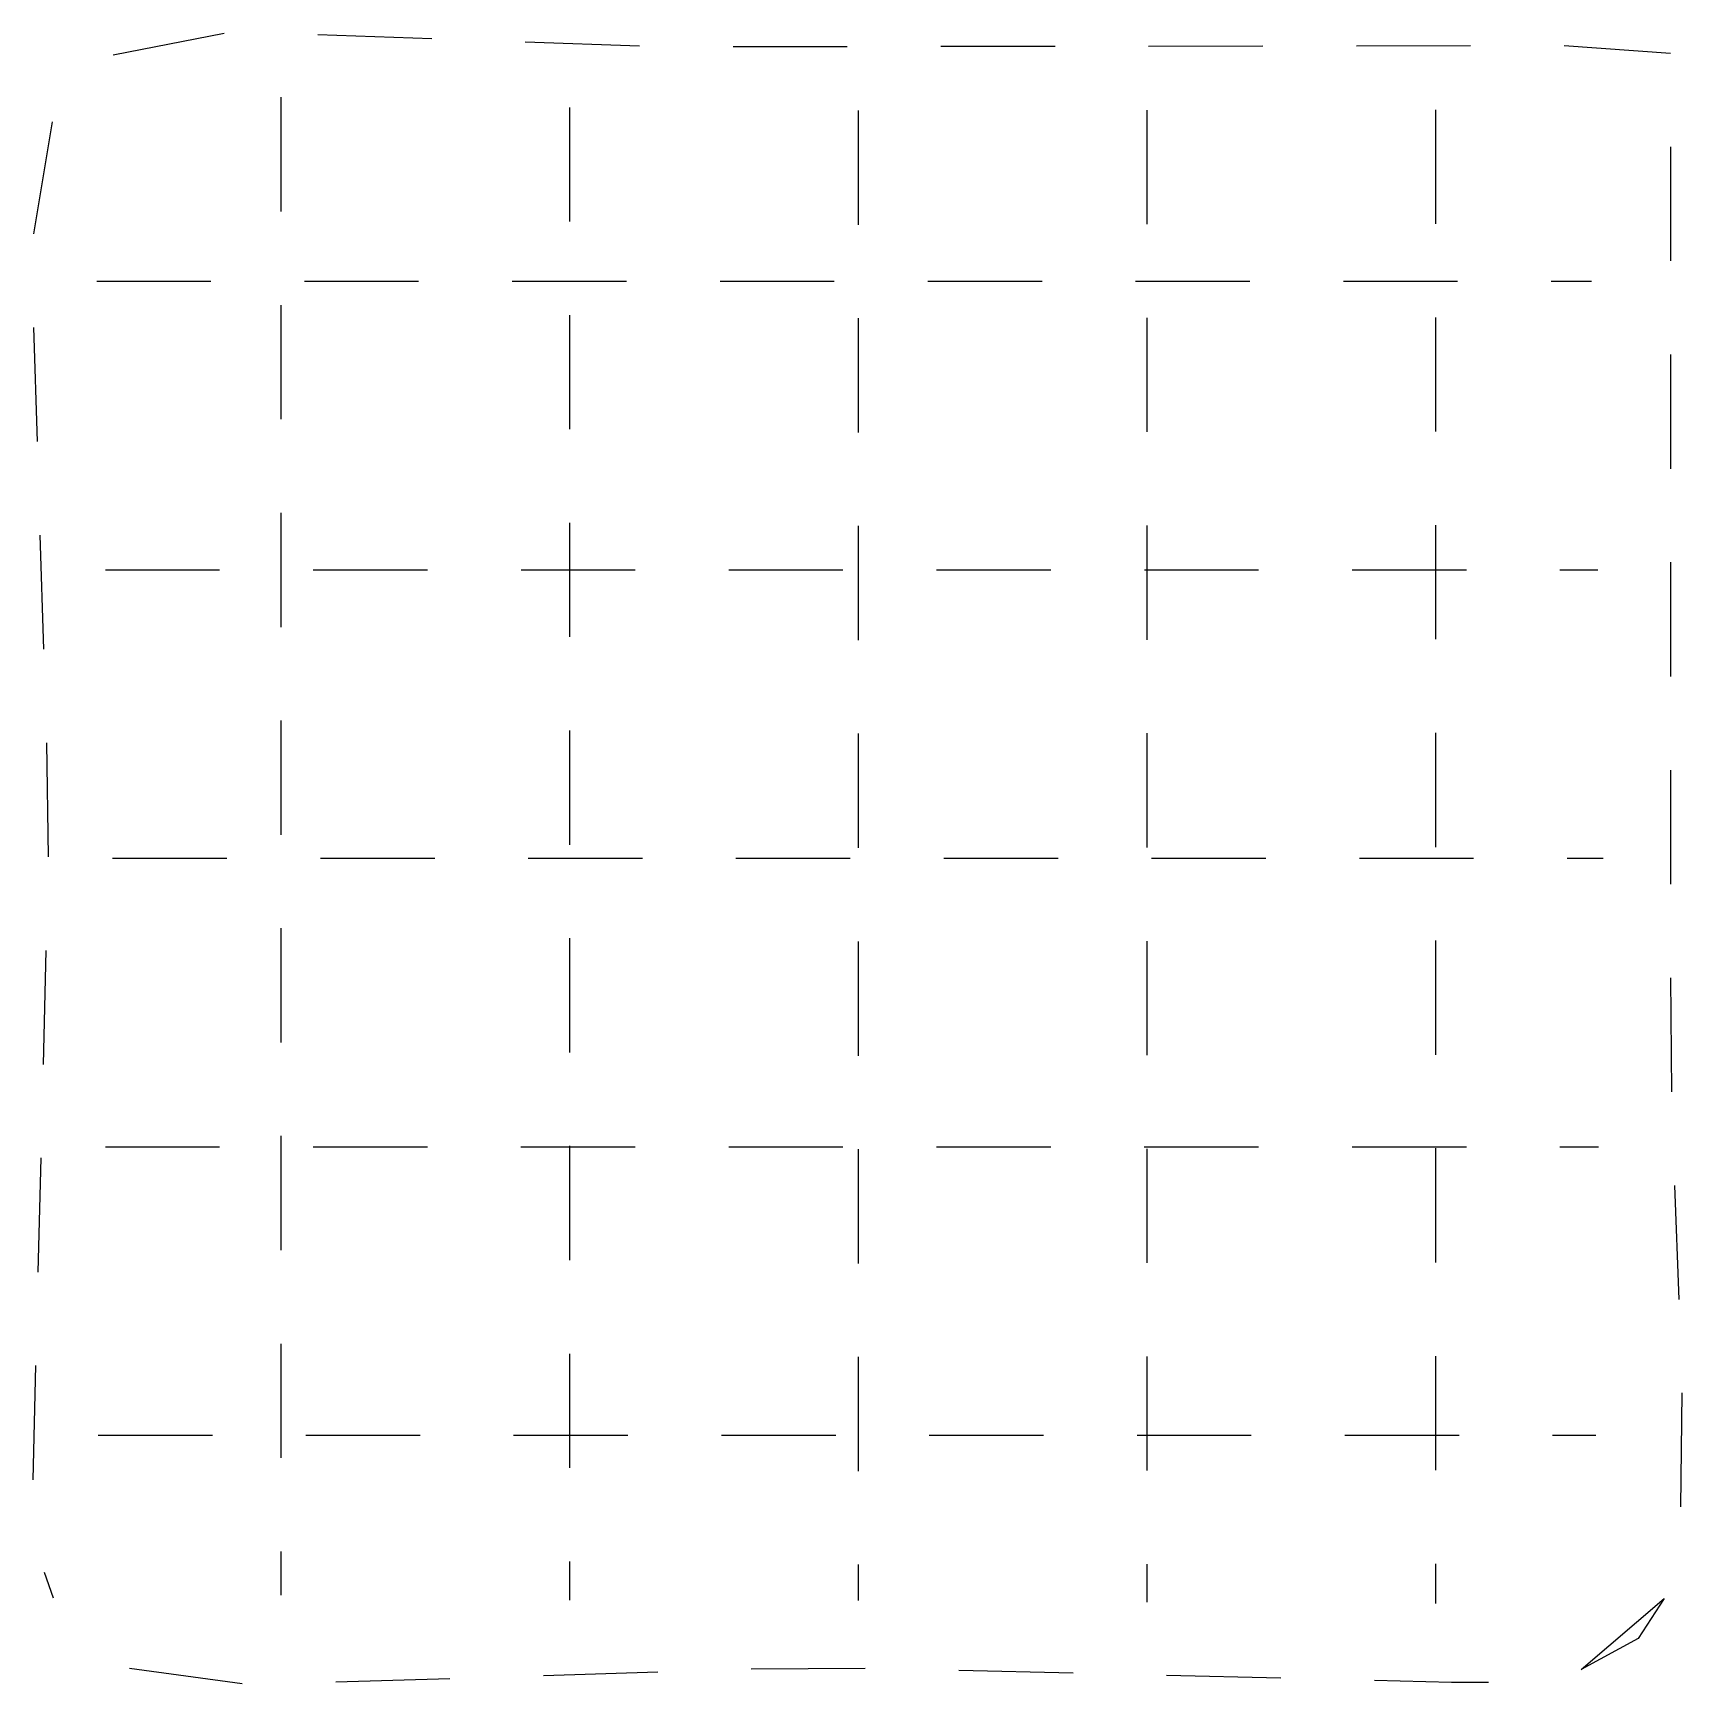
# Model space of a CAD drawing. Extents: x 0.4 to 14.7, y 0.4 to 14.7.
import ezdxf

# ---------------------------------------------------------------- set-up
doc = ezdxf.new("R2010")
doc.units = 0

msp = doc.modelspace()

# ---------------------------------------------------------------- linework, layer by layer
for p, q in [((1.135212, 14.554932), (2.097866, 14.743793)), ((2.908654, 14.730578), (3.896693, 14.696225)), ((4.706582, 14.668066), (5.695397, 14.633686)), ((6.506305, 14.625919), (7.495461, 14.627347)), ((8.306001, 14.628518), (9.295556, 14.629948)), ((10.106208, 14.631119), (11.095652, 14.632548)), ((11.906304, 14.633719), (12.895748, 14.635148)), ((13.706399, 14.636319), (14.62622, 14.568025)), ((2.592849, 13.6025), (2.592849, 14.1865)), ((5.092849, 13.6945), (5.092849, 14.0995)), ((7.592849, 13.66723), (7.592849, 14.0725)), ((10.092849, 13.4915), (10.092849, 14.0755)), ((12.592849, 13.6745), (12.592849, 14.0795)), ((0.447799, 13.003115), (0.609547, 13.973434)), ((14.626211, 13.757428), (14.6262, 12.76847)), ((2.592849, 13.19723), (2.592849, 13.6025)), ((5.092849, 13.1105), (5.092849, 13.6945)), ((7.592849, 13.0825), (7.592849, 13.66723)), ((12.592849, 13.0905), (12.592849, 13.6745)), ((10.092849, 13.0865), (10.092849, 13.4915)), ((2.592849, 13.1965), (2.592849, 13.19723)), ((0.9935, 12.592238), (1.3985, 12.592238)), ((0.9935, 12.592238), (1.3985, 12.592238)), ((1.3985, 12.592238), (1.9825, 12.592238)), ((2.7935, 12.592238), (3.3775, 12.592238)), ((3.3775, 12.592238), (3.7825, 12.592238)), ((4.5935, 12.592238), (5.1775, 12.592238)), ((5.1775, 12.592238), (5.5825, 12.592238)), ((6.393401, 12.592238), (6.799241, 12.592238)), ((6.799241, 12.592238), (7.3825, 12.592238)), ((8.1935, 12.592238), (8.5985, 12.592238)), ((8.5985, 12.592238), (9.1825, 12.592238)), ((9.9935, 12.592238), (10.3985, 12.592238)), ((10.3985, 12.592238), (10.9825, 12.592238)), ((11.793415, 12.592238), (12.292226, 12.592238)), ((12.292226, 12.592238), (12.7825, 12.592238)), ((13.59337, 12.592238), (13.94126, 12.592238)), ((2.592849, 11.804922), (2.592849, 12.3865)), ((0.480185, 11.203922), (0.44991, 12.192681)), ((5.092849, 11.666663), (5.092849, 12.2995)), ((7.592849, 11.86723), (7.592849, 12.2725)), ((10.092849, 11.8705), (10.092849, 12.2755)), ((12.592849, 11.8745), (12.592849, 12.2795)), ((12.592849, 11.2905), (12.592849, 11.8745)), ((14.626191, 11.957159), (14.62618, 10.968241)), ((2.592849, 11.396936), (2.592849, 11.804922)), ((7.592849, 11.2825), (7.592849, 11.86723)), ((10.092849, 11.2865), (10.092849, 11.8705)), ((5.092849, 11.310206), (5.092849, 11.666663)), ((2.592849, 11.396426), (2.592849, 11.396936)), ((2.592849, 10.0025), (2.592849, 10.5865)), ((5.092849, 10.0945), (5.092849, 10.4995)), ((7.592849, 9.88777), (7.592849, 10.4725)), ((10.092849, 9.8915), (10.092849, 10.4755)), ((12.592849, 9.8955), (12.592849, 10.4795)), ((0.535285, 9.404445), (0.505002, 10.393427)), ((14.626171, 10.15756), (14.62616, 9.168733)), ((1.069325, 10.092238), (1.168026, 10.092238)), ((1.069325, 10.092238), (1.168026, 10.092238)), ((1.168026, 10.092238), (2.0585, 10.092238)), ((2.869371, 10.092238), (3.063002, 10.092238)), ((3.063002, 10.092238), (3.48328, 10.092238)), ((3.48328, 10.092238), (3.8585, 10.092238)), ((4.6695, 10.092238), (5.0745, 10.092238)), ((5.0745, 10.092238), (5.6585, 10.092238)), ((5.092849, 9.5105), (5.092849, 10.0945)), ((6.469288, 10.092238), (6.892325, 10.092238)), ((6.892325, 10.092238), (7.4585, 10.092238)), ((8.269332, 10.092238), (8.269539, 10.092238)), ((8.269539, 10.092238), (8.66724, 10.092238)), ((8.66724, 10.092238), (9.2585, 10.092238)), ((10.0695, 10.092238), (10.6535, 10.092238)), ((10.6535, 10.092238), (11.0585, 10.092238)), ((11.8695, 10.092238), (12.2745, 10.092238)), ((12.2745, 10.092238), (12.8585, 10.092238)), ((13.669288, 10.092238), (13.99674, 10.092238)), ((2.592849, 9.59723), (2.592849, 10.0025)), ((7.592849, 9.4825), (7.592849, 9.88777)), ((10.092849, 9.4865), (10.092849, 9.8915)), ((12.592849, 9.4905), (12.592849, 9.8955)), ((2.592849, 9.5965), (2.592849, 9.59723)), ((2.592849, 8.060883), (2.592849, 8.7865)), ((0.57688, 7.605256), (0.560097, 8.59411)), ((5.092849, 7.875206), (5.092849, 8.699486)), ((7.592849, 8.26723), (7.592849, 8.6725)), ((10.092849, 8.185226), (10.092849, 8.6755)), ((12.592849, 7.869499), (12.592849, 8.6795)), ((14.626151, 8.357394), (14.62614, 7.368635)), ((7.592849, 7.6825), (7.592849, 8.26723)), ((10.092849, 7.686481), (10.092849, 8.185226)), ((2.592849, 7.796533), (2.592849, 8.060883)), ((5.092849, 7.7105), (5.092849, 7.875206)), ((12.592849, 7.690343), (12.592849, 7.869499)), ((1.131424, 7.592238), (1.131661, 7.592238)), ((1.131424, 7.592238), (1.131661, 7.592238)), ((1.131661, 7.592238), (1.321492, 7.592238)), ((1.321492, 7.592238), (2.1215, 7.592238)), ((2.931408, 7.592238), (2.932102, 7.592238)), ((2.932102, 7.592238), (3.086837, 7.592238)), ((3.086837, 7.592238), (3.50029, 7.592238)), ((3.50029, 7.592238), (3.9215, 7.592238)), ((4.7315, 7.592238), (4.73223, 7.592238)), ((4.73223, 7.592238), (5.1375, 7.592238)), ((5.1375, 7.592238), (5.7215, 7.592238)), ((6.531472, 7.592238), (6.531906, 7.592238)), ((6.531906, 7.592238), (6.879075, 7.592238)), ((6.879075, 7.592238), (7.5215, 7.592238)), ((8.331407, 7.592238), (8.571465, 7.592238)), ((8.571465, 7.592238), (9.3215, 7.592238)), ((10.1315, 7.592238), (10.13223, 7.592238)), ((10.13223, 7.592238), (10.5375, 7.592238)), ((10.5375, 7.592238), (11.1215, 7.592238)), ((11.9315, 7.592238), (11.93223, 7.592238)), ((11.93223, 7.592238), (12.3375, 7.592238)), ((12.3375, 7.592238), (12.9215, 7.592238)), ((13.731374, 7.592238), (13.731743, 7.592238)), ((13.731743, 7.592238), (14.04273, 7.592238)), ((2.592849, 6.17252), (2.592849, 6.9865)), ((5.092849, 6.056842), (5.092849, 6.8995)), ((7.592849, 6.062904), (7.592849, 6.8725)), ((10.092849, 6.4705), (10.092849, 6.8755)), ((12.592849, 6.061262), (12.592849, 6.8795)), ((0.531525, 5.805864), (0.556451, 6.794753)), ((10.092849, 5.8865), (10.092849, 6.4705)), ((14.626131, 6.557631), (14.634429, 5.568673)), ((2.592849, 5.996578), (2.592849, 6.17252)), ((5.092849, 5.910049), (5.092849, 6.056842)), ((7.592849, 5.881753), (7.592849, 6.062904)), ((12.592849, 5.889836), (12.592849, 6.061262)), ((2.592849, 4.288825), (2.592849, 5.1865)), ((1.068325, 5.092238), (1.167149, 5.092238)), ((1.068325, 5.092238), (1.167149, 5.092238)), ((1.167149, 5.092238), (2.0585, 5.092238)), ((2.868257, 5.092238), (3.062455, 5.092238)), ((3.062455, 5.092238), (3.48328, 5.092238)), ((3.48328, 5.092238), (3.8585, 5.092238)), ((4.6685, 5.092238), (5.25323, 5.092238)), ((5.092849, 4.6834), (5.092849, 5.0995)), ((5.25323, 5.092238), (5.6585, 5.092238)), ((6.468453, 5.092238), (6.892676, 5.092238)), ((6.892676, 5.092238), (7.4585, 5.092238)), ((7.592849, 4.48777), (7.592849, 5.0725)), ((8.268051, 5.092238), (8.571781, 5.092238)), ((8.571781, 5.092238), (9.2585, 5.092238)), ((10.0685, 5.092238), (10.65323, 5.092238)), ((10.092849, 4.23645), (10.092849, 5.0755)), ((10.65323, 5.092238), (11.0585, 5.092238)), ((11.8685, 5.092238), (12.27377, 5.092238)), ((12.27377, 5.092238), (12.8585, 5.092238)), ((12.592849, 4.678), (12.592849, 5.0795)), ((13.6685, 5.092238), (13.66923, 5.092238)), ((13.66923, 5.092238), (14.00349, 5.092238)), ((0.486162, 4.006151), (0.511116, 4.996171)), ((14.662994, 4.758181), (14.697833, 3.769662)), ((5.092849, 4.2784), (5.092849, 4.6834)), ((12.592849, 4.165), (12.592849, 4.678)), ((7.592849, 4.0825), (7.592849, 4.48777)), ((2.592849, 4.196219), (2.592849, 4.288825)), ((5.092849, 4.1105), (5.092849, 4.2784)), ((10.092849, 4.086635), (10.092849, 4.23645)), ((12.592849, 4.090325), (12.592849, 4.165)), ((2.592849, 2.818964), (2.592849, 3.386456)), ((5.092849, 2.8945), (5.092849, 3.2995)), ((0.441892, 2.207602), (0.465747, 3.196192)), ((7.592849, 2.86723), (7.592849, 3.2725)), ((10.092849, 2.8705), (10.092849, 3.2755)), ((12.592849, 2.8745), (12.592849, 3.2795)), ((5.092849, 2.3105), (5.092849, 2.8945)), ((7.592849, 2.2825), (7.592849, 2.86723)), ((10.092849, 2.2865), (10.092849, 2.8705)), ((12.592849, 2.2905), (12.592849, 2.8745)), ((14.726397, 2.959201), (14.712993, 1.972592)), ((2.592849, 2.39723), (2.592849, 2.818964)), ((1.0055, 2.592238), (1.00623, 2.592238)), ((1.0055, 2.592238), (1.00623, 2.592238)), ((1.00623, 2.592238), (1.4115, 2.592238)), ((1.4115, 2.592238), (1.9955, 2.592238)), ((2.8055, 2.592238), (2.80623, 2.592238)), ((2.80623, 2.592238), (3.2115, 2.592238)), ((3.2115, 2.592238), (3.7955, 2.592238)), ((4.6055, 2.592238), (4.60623, 2.592238)), ((4.60623, 2.592238), (5.0115, 2.592238)), ((5.0115, 2.592238), (5.5955, 2.592238)), ((6.405476, 2.592238), (6.405991, 2.592238)), ((6.405991, 2.592238), (6.818199, 2.592238)), ((6.818199, 2.592238), (7.3955, 2.592238)), ((8.2055, 2.592238), (8.20623, 2.592238)), ((8.20623, 2.592238), (8.6115, 2.592238)), ((8.6115, 2.592238), (9.1955, 2.592238)), ((10.0055, 2.592238), (10.00623, 2.592238)), ((10.00623, 2.592238), (10.4115, 2.592238)), ((10.4115, 2.592238), (10.9955, 2.592238)), ((11.805161, 2.592238), (12.14546, 2.592238)), ((12.14546, 2.592238), (12.7955, 2.592238)), ((13.605419, 2.592238), (13.605611, 2.592238)), ((13.605611, 2.592238), (13.98126, 2.592238)), ((2.592849, 2.3965), (2.592849, 2.39723)), ((2.592849, 1.20715), (2.592849, 1.5865)), ((2.592849, 1.20715), (2.592849, 1.5865)), ((5.092849, 1.16497), (5.092849, 1.4995)), ((5.092849, 1.16497), (5.092849, 1.4995)), ((7.592849, 1.16046), (7.592849, 1.47177)), ((7.592849, 1.16046), (7.592849, 1.47177)), ((10.092849, 1.14718), (10.092849, 1.4755)), ((10.092849, 1.14718), (10.092849, 1.4755)), ((12.592849, 1.1339), (12.592849, 1.479486)), ((12.592849, 1.1339), (12.592849, 1.479486)), ((0.619169, 1.181498), (0.54261, 1.402619)), ((13.852016, 0.56211), (14.573, 1.178499)), ((14.573, 1.178499), (14.346224, 0.830613)), ((14.346224, 0.830613), (13.852016, 0.56211)), ((2.254422, 0.437593), (1.278013, 0.572934)), ((2.254422, 0.437593), (1.278013, 0.572934)), ((7.651941, 0.57318), (6.663248, 0.565783)), ((4.053608, 0.483193), (3.064885, 0.451902)), ((5.853159, 0.540146), (4.864082, 0.508843)), ((9.451652, 0.530023), (8.462746, 0.553737)), ((11.251363, 0.486866), (10.26169, 0.510598)), ((12.729119, 0.45143), (12.061402, 0.467442)), ((12.831161, 0.448983), (12.729119, 0.45143)), ((13.049783, 0.448987), (12.831161, 0.448983))]:
    msp.add_line(p, q)

doc.saveas('drawing.dxf')
